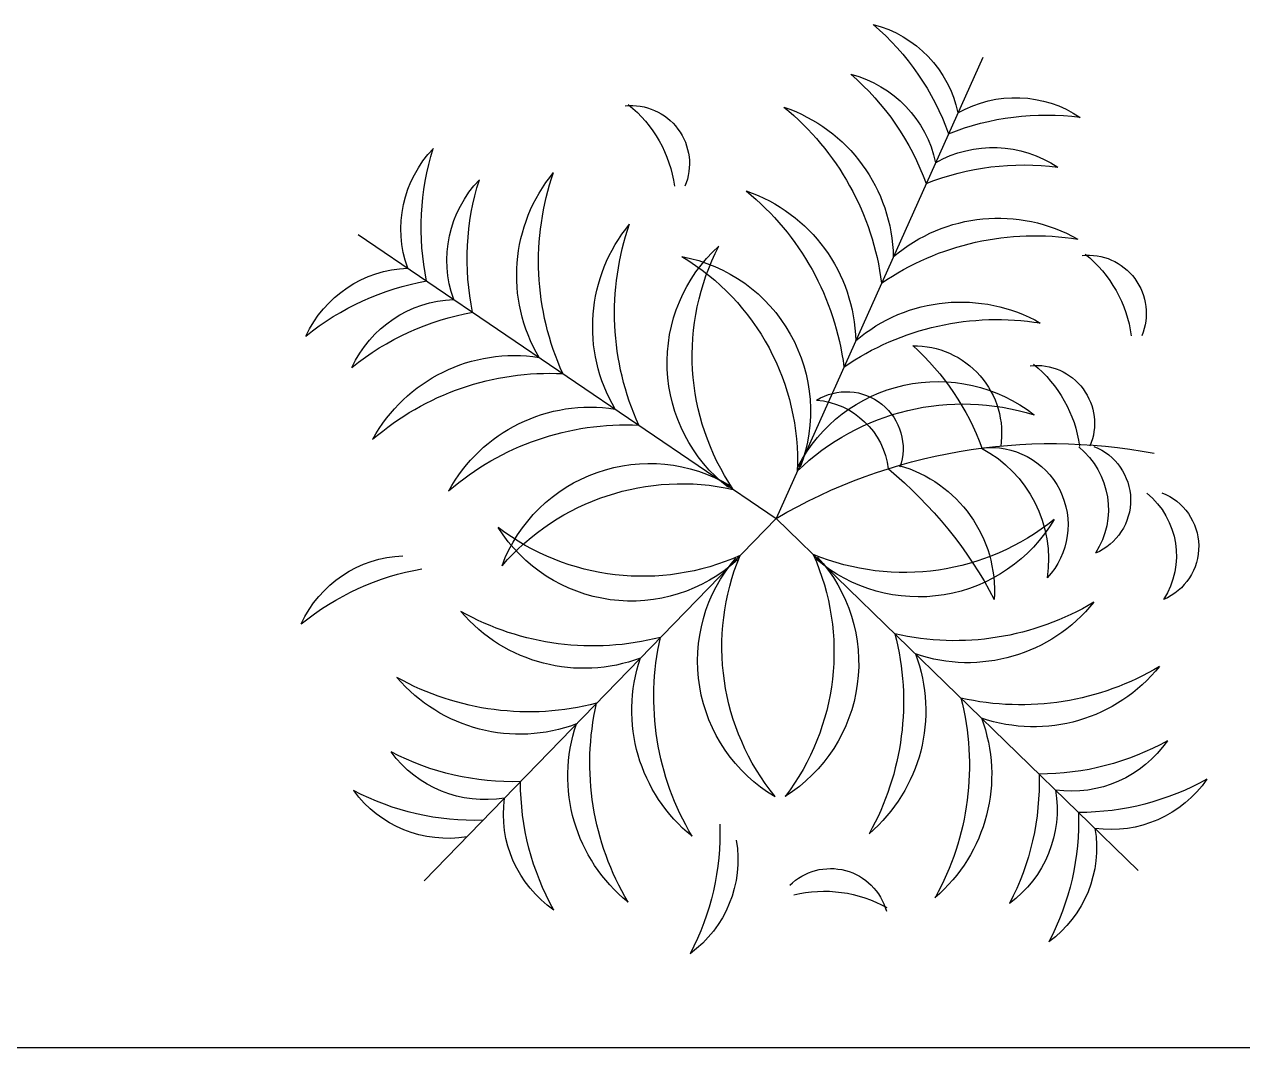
# Model space of a CAD drawing. Extents: x 185064 to 343242, y -369192 to -264966.
# Drawn here: x 217319 to 221147, y -352019 to -348806 of the extents above; entities that cross this region are included whole.
import ezdxf

# ---------------------------------------------------------------- set-up
doc = ezdxf.new("R2010")
doc.units = 0

# ---------------------------------------------------------------- blocks, each defined once
blk = doc.blocks.new('awetaert')
at = {"color": 8}
for p in [(466590, 64655.4), (465935.9, 64470), (466004.9, 63793.6), (466752.8, 63804.4)]:
    blk.add_line(p, (466373.5, 64172.9), dxfattribs=at)
at = {"color": 8, "extrusion": (0, 0, -1)}
for centre, major_axis, start_param, end_param in [((466444.6, 64571.8), (102.6, 66.2), -0.743935, 0.361458), ((466295.8, 64481.9), (230.9, 149), -0.285874, 0.225561), ((466272.3, 64429.7), (230.9, 149), -0.285874, 0.225561), ((466421.2, 64519.6), (102.6, 66.2), -0.743935, 0.361458), ((466624.2, 64491.2), (102.6, 66.2), -1.513376, -0.407982), ((466221.9, 64544.2), (51.1, 33), -1.10406, 0.972978), ((466135.8, 64503.1), (111.2, 71.7), -0.320826, 0.440009), ((466202.7, 64383.5), (238.2, 153.7), -0.314797, 0.447307), ((466327.2, 64443.3), (142.1, 91.7), -0.670097, 0.554161), ((466656, 64320.3), (230.9, 149), -1.377479, -0.866044), ((466600.7, 64439), (102.6, 66.2), -1.513376, -0.407982), ((466102.7, 64475.7), (102.6, 66.2), 3.373546, 4.478939), ((466276.5, 64477.3), (230.9, 149), 3.509443, 4.020878), ((466632.5, 64268.1), (230.9, 149), -1.377479, -0.866044), ((466270.9, 64427.3), (142.1, 91.7), 3.180843, 4.405101), ((466408.2, 64441.8), (238.2, 153.7), 3.287698, 4.049802), ((466150.9, 64442.9), (102.6, 66.2), 3.373546, 4.478939), ((466324.7, 64444.6), (230.9, 149), 3.509443, 4.020878), ((466287.8, 64355.5), (142.1, 91.7), -0.670097, 0.554161), ((466163.3, 64295.7), (238.2, 153.7), -0.314797, 0.447307), ((466606.2, 64318.1), (142.1, 91.7), 4.577107, 5.801365), ((466350.5, 64373.3), (142.1, 91.7), 3.180843, 4.405101), ((466487.8, 64387.8), (238.2, 153.7), 3.287698, 4.049802), ((466644.3, 64185.3), (238.2, 153.7), 4.683961, 5.446065), ((466424.2, 64335.8), (138.5, 89.4), 2.799961, 4.548932), ((466535, 64343.3), (209.5, 135.2), 3.118318, 4.192068), ((466146.5, 64233.2), (209.5, 135.2), -0.457063, 0.616687), ((466244.7, 64284.9), (138.5, 89.4), -0.813927, 0.935044), ((466700.4, 64387.6), (51.1, 33), -1.10406, 0.972978), ((466614.3, 64346.5), (111.2, 71.7), -0.320826, 0.440009), ((465992.1, 64312.8), (102.6, 66.2), 4.142987, 5.24838), ((466054.8, 64150.7), (230.9, 149), 4.601048, 5.112483), ((466040.3, 64280.1), (102.6, 66.2), 4.142987, 5.24838), ((466566.8, 64230.3), (142.1, 91.7), 4.577107, 5.801365), ((466103, 64117.9), (230.9, 149), 4.601048, 5.112483), ((466604.9, 64097.6), (238.2, 153.7), 4.683961, 5.446065), ((466099.2, 64174.3), (142.1, 91.7), 4.216825, 5.441083), ((466517.9, 64261.8), (77.2, 49.8), -1.012526, 0.722625), ((466340.5, 64156.4), (222.2, 143.4), -0.269202, 0.225046), ((466136.4, 64041.3), (238.2, 153.7), 4.572124, 5.334229), ((466646.2, 64272.2), (51.1, 33), -1.10406, 0.972978), ((466560.1, 64231.1), (111.2, 71.7), -0.320826, 0.440009), ((466542.7, 64151.2), (138.5, 89.4), 4.196224, 5.945195), ((466569.3, 64043.4), (209.5, 135.2), 4.514581, 5.588331), ((466447, 64246), (50, 32.3), -1.549403, 0.909803), ((466178.8, 64120.3), (142.1, 91.7), 4.216825, 5.441083), ((466409.2, 64214.5), (69.3, 44.7), -0.917349, 0.448016), ((466216, 63987.3), (238.2, 153.7), 4.572124, 5.334229), ((466662.2, 63679.9), (324.4, 470.3), -1.133588, -0.414839), ((466598.3, 64166.1), (68.1, 43.9), -1.119203, 1.326036), ((466240.8, 64065.6), (138.5, 89.4), 4.072995, 5.821966), ((466526.6, 64129.7), (111.1, 71.7), -0.510445, 0.717279), ((466636.9, 64182.3), (71.1, 45.9), -0.310939, 1.145878), ((466684.5, 64192), (50.7, 32.7), -0.627311, 1.742768), ((466206.5, 63880.4), (375.4, 242.2), -0.307165, 0.089693), ((466465.3, 64096.4), (115.1, 74.3), -0.725225, 0.634728), ((466274.7, 63959.9), (209.5, 135.2), 4.429859, 5.503609), ((466708.2, 64133.9), (71.1, 45.9), -0.310939, 1.145878), ((466755.8, 64143.5), (50.7, 32.7), -0.627311, 1.742768), ((466221.9, 64251.2), (138.5, 89.4), 1.403697, 3.152668), ((466233.7, 64361.6), (209.5, 135.2), 1.722055, 2.795804), ((466507.7, 64365.6), (209.5, 135.2), 1.462799, 2.536549), ((466522.7, 64255.6), (138.5, 89.4), 1.105935, 2.854906), ((466566.1, 64038.7), (209.5, 135.2), 3.033595, 4.107345), ((466184.8, 64033.1), (209.5, 135.2), 0.151258, 1.225008), ((465987.2, 64011.7), (102.6, 66.2), 4.142987, 5.24838), ((466456.1, 64023.6), (138.5, 89.4), 2.676732, 4.425702), ((466295.2, 64021.3), (138.5, 89.4), -0.167099, 1.581872), ((466049.9, 63849.5), (230.9, 149), 4.601048, 5.112483), ((466560.7, 64328.4), (238.2, 153.7), 1.605065, 2.367169), ((466574.3, 64191), (142.1, 91.7), 1.249765, 2.474023), ((466181.7, 64322.9), (238.2, 153.7), 1.891434, 2.653539), ((466172.1, 64185.1), (142.1, 91.7), 1.78458, 3.008838), ((466528.9, 63985.6), (238.2, 153.7), 3.175861, 3.937966), ((466223.5, 63981.2), (238.2, 153.7), 0.320638, 1.082742), ((466391.5, 63972), (142.1, 91.7), 2.820562, 4.04482), ((466361.2, 63971.6), (142.1, 91.7), 0.213784, 1.438042), ((466105.1, 64116.1), (142.1, 91.7), 1.78458, 3.008838), ((466114.7, 64253.9), (238.2, 153.7), 1.891434, 2.653539), ((466629.7, 64261.3), (238.2, 153.7), 1.605065, 2.367169), ((466643.3, 64123.9), (142.1, 91.7), 1.249765, 2.474023), ((466292.5, 63914.2), (238.2, 153.7), 0.320638, 1.082742), ((466461.9, 63916.6), (238.2, 153.7), 3.175861, 3.937966), ((466324.5, 63903), (142.1, 91.7), 2.820562, 4.04482), ((466430.2, 63904.6), (142.1, 91.7), 0.213784, 1.438042), ((466649.4, 64180.1), (230.9, 149), 1.633988, 2.145424), ((466682.9, 64009.5), (102.6, 66.2), 1.175927, 2.28132), ((466068.9, 64000.6), (102.6, 66.2), 1.977283, 3.082676), ((466097.5, 64172.1), (230.9, 149), 2.11318, 2.624615), ((466374.3, 63896.9), (230.9, 149), 0.542383, 1.053819), ((466380.6, 63897), (230.9, 149), 3.204785, 3.71622), ((466690.7, 64139.9), (230.9, 149), 1.633988, 2.145424), ((466724.2, 63969.3), (102.6, 66.2), 1.175927, 2.28132), ((466029.6, 63960.1), (102.6, 66.2), 1.977283, 3.082676), ((466058.1, 64131.6), (230.9, 149), 2.11318, 2.624615), ((466210, 63863.5), (102.6, 66.2), 2.746724, 3.852117), ((466545.8, 63868.3), (102.6, 66.2), 0.406487, 1.51188), ((466415.6, 63856.8), (230.9, 149), 0.542383, 1.053819), ((466039.9, 63844.4), (230.9, 149), 0.542383, 1.053819), ((466587.1, 63828.2), (102.6, 66.2), 0.406487, 1.51188), ((466211.4, 63815.8), (102.6, 66.2), 0.406487, 1.51188), ((466430.5, 63745.6), (51.1, 33), 4.507356, 6.584394), ((466424.1, 63650.4), (111.2, 71.7), -1.24286, -0.482025)]:
    blk.add_ellipse(centre, major_axis=major_axis, ratio=1, start_param=start_param, end_param=end_param, dxfattribs=at)

msp = doc.modelspace()

# ---------------------------------------------------------------- linework, layer by layer
at = {"color": 8}
msp.add_line((185063.7, -352018.9), (285394.8, -352018.9), dxfattribs=at)

# ---------------------------------------------------------------- block references
at = {"xscale": 3, "yscale": 3, "zscale": 3}
msp.add_blockref('awetaert', (-1179439.7, -542875.9), dxfattribs=at)

doc.saveas('drawing.dxf')
